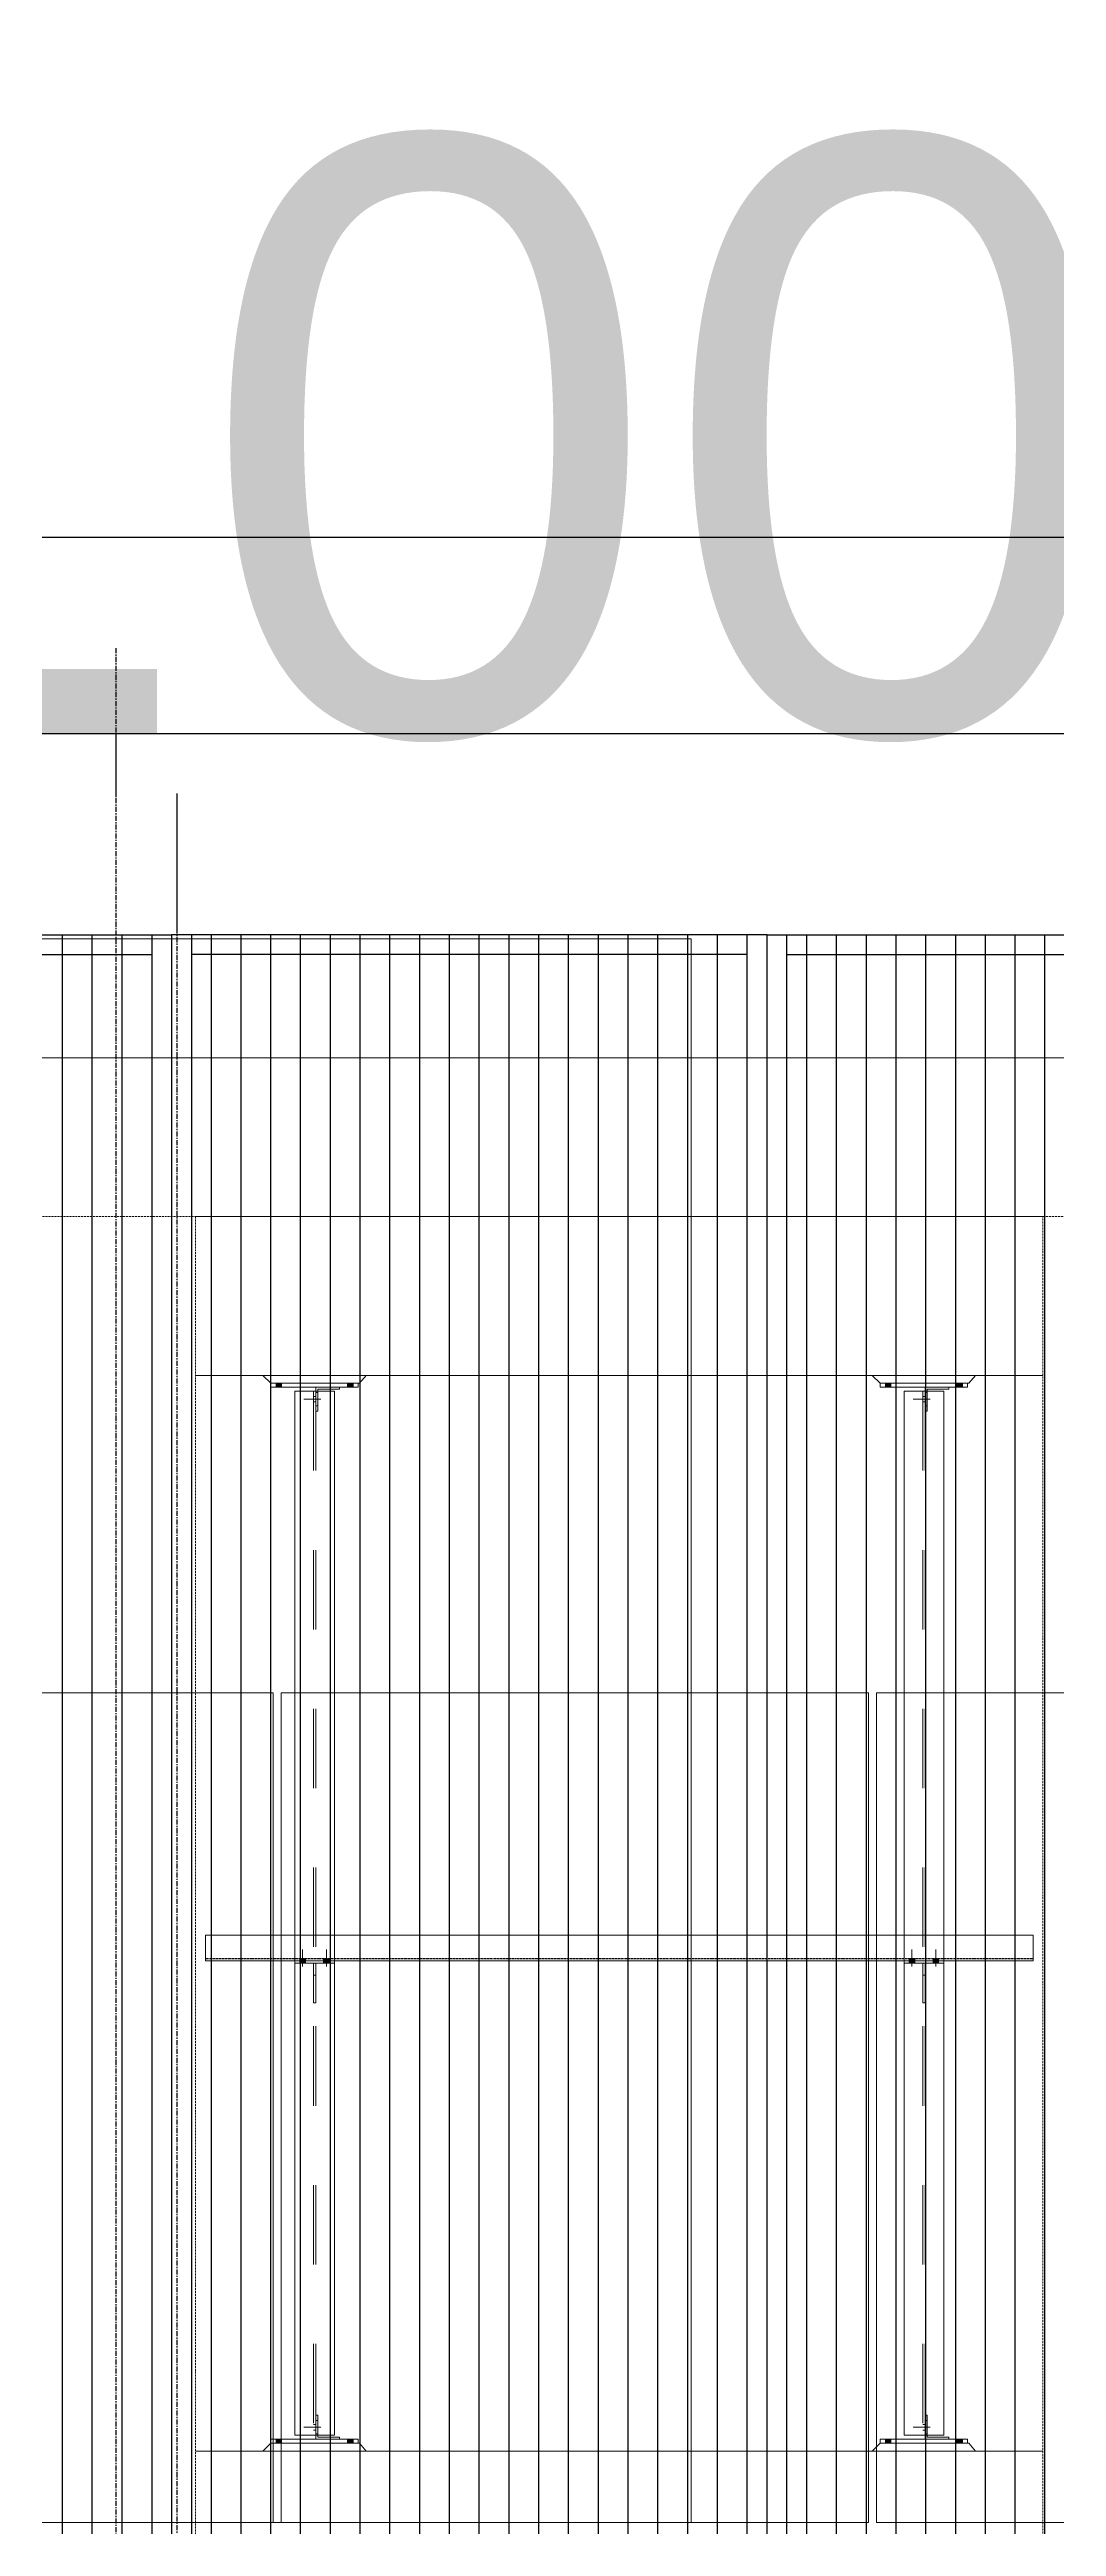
# Model space of a CAD drawing. Header units: millimetres. Extents: x 663313 to 1226001, y 1431724 to 1620898.
# Drawn here: x 1068241 to 1070778, y 1518955 to 1525195 of the extents above; entities that cross this region are included whole.
import ezdxf
from ezdxf.enums import TextEntityAlignment as Align

# ---------------------------------------------------------------- set-up
doc = ezdxf.new("R2010")
doc.units = ezdxf.units.MM
for name, pattern in [('Grid Line', [22.225, 12.7, -3.175, 3.175, -3.175]), ('HIDDEN', [0.375, 0.25, -0.125]), ('XKITLINE00', [0]), ('XKITLINE02', [4, 2, -2])]:
    doc.linetypes.add(name, pattern=pattern)
doc.layers.get('Defpoints').update_dxf_attribs({"color": 140})
doc.layers.add('000 - 0_HIDE_OBJ_FRAMING_DEF_SUB', color=1, linetype='Continuous', plot=False)
for name, color, linetype, lineweight in [('A-FLOR-E', 2, 'Continuous', 9), ('Bolt', 7, 'Continuous', 0), ('Part', 2, 'Continuous', 0)]:
    doc.layers.add(name, color=color, linetype=linetype, lineweight=lineweight)
doc.layers.add('DIM', color=1, linetype='Continuous')
doc.styles.add('Arial', font='arial.ttf')
doc.styles.add('CKST2', font='romans.shx', dxfattribs={"width": 0.8, "height": 4})
doc.dimstyles.new('Dim - 40 - Cen', dxfattribs={"dimscale": 0.04, "dimtxt": 3, "dimasz": 1, "dimexe": 0, "dimexo": 2.5, "dimgap": 1.5, "dimtad": 1, "dimdec": 0, "dimlfac": 1000, "dimzin": 1, "dimdsep": 46, "dimtxsty": 'Arial', "dimblk": 'CEN1', "dimcen": 0.09, "dimclrd": 1, "dimclre": 49, "dimclrt": 3, "dimadec": 0, "dimazin": 0, "dimtfac": 1, "dimtdec": 0, "dimtix": 1, "dimtofl": 0, "dimtmove": 2, "dimatfit": 3, "dimfxl": 1, "dimtfill": 1, "dimtfillclr": 256, "dimtolj": 1, "dimtzin": 0, "dimarcsym": 0})

# ---------------------------------------------------------------- blocks, each defined once
blk = doc.blocks.new('*A27341188')
at = {"layer": '000 - 0_HIDE_OBJ_FRAMING_DEF_SUB', "linetype": 'XKITLINE00', "lineweight": 0}
for p, q in [((357.767257, 65.815369), (347.90058, 65.815369)), ((347.900591, 51.882036), (347.900591, 65.815369)), ((357.767257, 65.815369), (357.767257, 51.882036)), ((357.767257, 51.882036), (347.90058, 51.882036))]:
    blk.add_line(p, q, dxfattribs=at)
at = {"layer": '000 - 0_HIDE_OBJ_FRAMING_DEF_SUB', "linetype": 'XKITLINE02', "lineweight": 0}
for p, q in [((347.90058, 65.815369), (347.90058, 51.882036)), ((357.767247, 65.815369), (357.767247, 51.882036))]:
    blk.add_line(p, q, dxfattribs=at)
blk = doc.blocks.new('*A27351189')
at = {"layer": '000 - 0_HIDE_OBJ_FRAMING_DEF_SUB', "linetype": 'XKITLINE00', "lineweight": 0}
for p, q in [((357.900591, 65.815369), (357.90058, 65.815369)), ((357.900591, 51.882036), (357.900591, 65.815369)), ((363.733924, 65.815369), (357.900591, 65.815369)), ((367.767257, 51.882036), (357.90058, 51.882036))]:
    blk.add_line(p, q, dxfattribs=at)
at = {"layer": '000 - 0_HIDE_OBJ_FRAMING_DEF_SUB', "linetype": 'XKITLINE02', "lineweight": 0}
for p, q in [((357.90058, 51.882036), (357.90058, 65.815369)), ((357.90058, 65.815369), (357.900591, 65.815369))]:
    blk.add_line(p, q, dxfattribs=at)
blk = doc.blocks.new('*A27371191')
at = {"layer": '000 - 0_HIDE_OBJ_FRAMING_DEF_SUB', "linetype": 'XKITLINE00', "lineweight": 0}
for p, q in [((399.900591, 78.482036), (387.90058, 78.482036)), ((399.900591, 78.482036), (399.900591, 51.882036)), ((399.900591, 51.882036), (387.90058, 51.882036))]:
    blk.add_line(p, q, dxfattribs=at)
at = {"layer": '000 - 0_HIDE_OBJ_FRAMING_DEF_SUB', "linetype": 'XKITLINE02', "lineweight": 0}
blk.add_line((399.90058, 51.882036), (399.90058, 78.482036), dxfattribs=at)
blk = doc.blocks.new('*A27391193')
at = {"layer": '000 - 0_HIDE_OBJ_FRAMING_DEF_SUB', "linetype": 'XKITLINE00', "lineweight": 0}
for p, q in [((347.767257, 65.815369), (337.90058, 65.815369)), ((347.767257, 65.815369), (347.767257, 51.882036)), ((347.767257, 51.882036), (337.90058, 51.882036))]:
    blk.add_line(p, q, dxfattribs=at)
at = {"layer": '000 - 0_HIDE_OBJ_FRAMING_DEF_SUB', "linetype": 'XKITLINE02', "lineweight": 0}
blk.add_line((347.767247, 65.815369), (347.767247, 51.882036), dxfattribs=at)
blk = doc.blocks.new('3')
at = {"layer": '000 - 0_HIDE_OBJ_FRAMING_DEF_SUB', "lineweight": 0, "xscale": 0.15, "yscale": 0.15, "zscale": 0.15}
for name in ['*A27351189', '*A27371191', '*A27391193', '*A27341188']:
    blk.add_blockref(name, (663572.3657, 1524733.1057), dxfattribs=at)
blk = doc.blocks.new('grid2')
at = {"layer": '000 - 0_HIDE_OBJ_FRAMING_DEF_SUB'}
blk.add_line((0, -4.87), (0, 0), dxfattribs=at)
blk.add_circle((0, -9.87), 5, dxfattribs=at)
at = {"layer": '000 - 0_HIDE_OBJ_FRAMING_DEF_SUB', "style": 'CKST2', "width": 0.8}
blk.add_attdef('00', text='', height=4, dxfattribs=at).set_placement((0, -9.87), align=Align.MIDDLE_CENTER)
blk = doc.blocks.new('CEN1')
at = {"color": 1}
for p, q in [((1.5, 0), (-1.5, 0)), ((0, 1.5), (0, -1.5))]:
    blk.add_line(p, q, dxfattribs=at)
at = {"color": 3}
blk.add_circle((0, 0), 0.75, dxfattribs=at)
blk = doc.blocks.new('*D5252')
at = {"layer": '000 - 0_HIDE_OBJ_FRAMING_DEF_SUB', "color": 49, "lineweight": -2, "transparency": 16777216}
for p, q in [((1057462.7, 1522978), (1057462.7, 1523445)), ((1068562.7, 1522978), (1068562.7, 1523445))]:
    blk.add_line(p, q, dxfattribs=at)
at = {"layer": '000 - 0_HIDE_OBJ_FRAMING_DEF_SUB', "color": 1, "lineweight": -2, "transparency": 16777216}
blk.add_line((1057462.8, 1523445), (1068562.7, 1523445), dxfattribs=at)
at = {"layer": 'Defpoints', "color": 0, "transparency": 16777216}
for p in [(1068562.7, 1523445), (1057462.7, 1522977.9), (1068562.7, 1522977.9)]:
    blk.add_point(p, dxfattribs=at)
at = {"layer": '000 - 0_HIDE_OBJ_FRAMING_DEF_SUB', "color": 1, "lineweight": -2, "transparency": 16777216, "xscale": 0.04, "yscale": 0.04, "zscale": 0.04, "rotation": 180}
blk.add_blockref('CEN1', (1057462.7, 1523445), dxfattribs=at)
at = {"layer": '000 - 0_HIDE_OBJ_FRAMING_DEF_SUB', "color": 1, "lineweight": -2, "transparency": 16777216, "xscale": 0.04, "yscale": 0.04, "zscale": 0.04}
blk.add_blockref('CEN1', (1068562.7, 1523445), dxfattribs=at)
at = {"layer": '000 - 0_HIDE_OBJ_FRAMING_DEF_SUB', "color": 3, "transparency": 16777216, "insert": (1063012.7, 1524210.9), "char_height": 1500, "attachment_point": 5, "style": 'Arial', "bg_fill": 3, "box_fill_scale": 1.1, "bg_fill_color": 256, "bg_fill_true_color": 13158600, "bg_fill_transparency": 0}
blk.add_mtext('\\A1;11100000', dxfattribs=at)
blk = doc.blocks.new('*D5300')
at = {"layer": '000 - 0_HIDE_OBJ_FRAMING_DEF_SUB', "color": 49, "lineweight": -2, "transparency": 16777216}
for p, q in [((1064229.8, 1522978), (1064229.8, 1523445)), ((1075329.8, 1522978), (1075329.8, 1523445))]:
    blk.add_line(p, q, dxfattribs=at)
at = {"layer": '000 - 0_HIDE_OBJ_FRAMING_DEF_SUB', "color": 1, "lineweight": -2, "transparency": 16777216}
blk.add_line((1064229.9, 1523445), (1075329.8, 1523445), dxfattribs=at)
at = {"layer": 'Defpoints', "color": 0, "transparency": 16777216}
for p in [(1075329.8, 1523445), (1064229.8, 1522977.9), (1075329.8, 1522977.9)]:
    blk.add_point(p, dxfattribs=at)
at = {"layer": '000 - 0_HIDE_OBJ_FRAMING_DEF_SUB', "color": 1, "lineweight": -2, "transparency": 16777216, "xscale": 0.04, "yscale": 0.04, "zscale": 0.04, "rotation": 180}
blk.add_blockref('CEN1', (1064229.8, 1523445), dxfattribs=at)
at = {"layer": '000 - 0_HIDE_OBJ_FRAMING_DEF_SUB', "color": 1, "lineweight": -2, "transparency": 16777216, "xscale": 0.04, "yscale": 0.04, "zscale": 0.04}
blk.add_blockref('CEN1', (1075329.8, 1523445), dxfattribs=at)
at = {"layer": '000 - 0_HIDE_OBJ_FRAMING_DEF_SUB', "color": 3, "transparency": 16777216, "insert": (1069779.8, 1524210.9), "char_height": 1500, "attachment_point": 5, "style": 'Arial', "bg_fill": 3, "box_fill_scale": 1.1, "bg_fill_color": 256, "bg_fill_true_color": 13158600, "bg_fill_transparency": 0}
blk.add_mtext('\\A1;11100000', dxfattribs=at)
blk = doc.blocks.new('GM_Louver Grill Vertical Z1 - Z Profile-23736417-ENT 4 ELE-3 sheet')
at = {"layer": '000 - 0_HIDE_OBJ_FRAMING_DEF_SUB'}
blk.add_line((-1809423.6, 105340), (-1809423.6, 115350), dxfattribs=at)
blk = doc.blocks.new('8')
at = {"layer": '000 - 0_HIDE_OBJ_FRAMING_DEF_SUB'}
for p, q in [((182524.8, 115350), (182524.8, 105340)), ((182624.8, 115350), (182624.8, 105340)), ((184024.8, 105340), (184024.8, 115350)), ((184124.8, 105340), (184124.8, 115350)), ((181124.8, 115300), (182524.8, 115300)), ((184024.8, 115300), (182624.8, 115300)), ((184124.8, 115300), (185524.8, 115300))]:
    blk.add_line(p, q, dxfattribs=at)
for points in [[(181074.8, 115350), (182574.8, 115350), (182574.8, 105340), (181074.8, 105340)], [(184074.8, 115350), (182574.8, 115350), (182574.8, 105340), (184074.8, 105340)], [(184074.8, 115350), (185574.8, 115350), (185574.8, 105340), (184074.8, 105340)]]:
    blk.add_lwpolyline(points, close=True, dxfattribs=at)
for p in [(1991723.5, 0), (1991798.5, 0), (1991873.5, 0), (1992098.5, 0), (1992173.5, 0), (1992248.5, 0), (1992323.5, 0), (1992398.5, 0), (1992473.5, 0), (1992548.5, 0), (1992623.5, 0), (1992698.5, 0), (1992773.5, 0), (1992848.5, 0), (1992923.5, 0), (1992998.5, 0), (1993073.5, 0), (1993148.5, 0), (1993223.5, 0), (1993298.5, 0), (1993373.5, 0), (1993598.5, 0), (1993673.5, 0), (1993748.5, 0), (1993823.5, 0), (1993898.5, 0), (1993973.5, 0), (1994048.5, 0), (1994123.5, 0), (1994198.5, 0)]:
    blk.add_blockref('GM_Louver Grill Vertical Z1 - Z Profile-23736417-ENT 4 ELE-3 sheet', p, dxfattribs=at)
blk = doc.blocks.new('*A3319337')
at = {"layer": 'Part', "linetype": 'XKITLINE00', "lineweight": 0}
for p, q in [((658.547211, 162.230227), (659.547211, 162.230227)), ((658.547211, 162.230227), (658.547211, 148.530227)), ((659.547211, 162.230227), (659.547211, 148.530227)), ((658.547211, 147.820227), (658.547211, 135.930227)), ((659.547211, 147.820227), (659.547211, 135.930227)), ((658.547211, 135.930227), (659.547211, 135.930227))]:
    blk.add_line(p, q, dxfattribs=at)
at = {"layer": 'Part', "linetype": 'XKITLINE02', "lineweight": 0}
for p, q in [((658.547212, 162.230227), (658.547212, 135.930227)), ((659.017211, 162.230227), (659.017211, 135.930227)), ((659.017212, 162.230227), (659.017212, 135.930227)), ((659.077211, 162.230227), (659.077211, 135.930227)), ((659.077212, 162.230227), (659.077212, 135.930227)), ((659.547211, 162.230227), (659.547212, 162.230227)), ((659.547211, 162.230227), (659.547212, 162.230227)), ((659.547212, 162.230227), (659.547212, 135.930227)), ((658.547211, 148.530227), (658.547211, 147.820227)), ((659.547211, 148.530227), (659.547211, 147.820227)), ((659.547211, 135.930227), (659.547212, 135.930227)), ((659.547211, 135.930227), (659.547212, 135.930227))]:
    blk.add_line(p, q, dxfattribs=at)
blk = doc.blocks.new('*A3321339')
at = {"layer": 'Part', "linetype": 'XKITLINE00', "lineweight": 0}
for p, q in [((643.197235, 162.230227), (644.197235, 162.230227)), ((643.197235, 162.230227), (643.197235, 148.530227)), ((644.197235, 162.230227), (644.197235, 148.530227)), ((643.197235, 147.820227), (643.197235, 135.930227)), ((644.197235, 147.820227), (644.197235, 135.930227)), ((643.197235, 135.930227), (644.197235, 135.930227))]:
    blk.add_line(p, q, dxfattribs=at)
at = {"layer": 'Part', "linetype": 'XKITLINE02', "lineweight": 0}
for p, q in [((643.197236, 162.230227), (643.197236, 135.930227)), ((643.667235, 162.230227), (643.667235, 135.930227)), ((643.667236, 162.230227), (643.667236, 135.930227)), ((643.727235, 162.230227), (643.727235, 135.930227)), ((643.727236, 162.230227), (643.727236, 135.930227)), ((644.197235, 162.230227), (644.197236, 162.230227)), ((644.197235, 162.230227), (644.197236, 162.230227)), ((644.197236, 162.230227), (644.197236, 135.930227)), ((643.197235, 148.530227), (643.197235, 147.820227)), ((644.197235, 148.530227), (644.197235, 147.820227)), ((644.197235, 135.930227), (644.197236, 135.930227)), ((644.197235, 135.930227), (644.197236, 135.930227))]:
    blk.add_line(p, q, dxfattribs=at)
blk = doc.blocks.new('*A3490412')
at = {"layer": 'Bolt'}
for points in [[(642.867, 135.83), (642.867, 135.73), (642.727, 135.73), (642.727, 135.83)], [(644.667, 135.83), (644.667, 135.73), (644.527, 135.73), (644.527, 135.83)]]:
    blk.add_hatch(color=256, dxfattribs=at).paths.add_polyline_path(points, flags=17)
at = {"layer": 'Bolt', "linetype": 'XKITLINE00', "lineweight": 0}
for p, q in [((642.727, 135.83), (642.727, 135.73)), ((642.797, 135.83), (642.797, 135.73)), ((642.867, 135.83), (642.867, 135.73)), ((644.527, 135.83), (644.527, 135.73)), ((644.597, 135.83), (644.597, 135.73)), ((644.667, 135.83), (644.667, 135.73))]:
    blk.add_line(p, q, dxfattribs=at)
blk = doc.blocks.new('*A3491413')
at = {"layer": 'Bolt', "linetype": 'XKITLINE02', "lineweight": 0}
for p, q in [((643.856436, 136.130227), (643.427236, 136.130227)), ((643.727236, 136.200227), (643.667236, 136.200227)), ((643.727236, 136.060227), (643.667236, 136.060227)), ((643.777236, 136.300227), (643.727236, 136.300227)), ((643.777236, 135.960227), (643.727236, 135.960227))]:
    blk.add_line(p, q, dxfattribs=at)
blk = doc.blocks.new('*A3492414')
at = {"layer": 'Part', "linetype": 'XKITLINE00', "lineweight": 0}
for p, q in [((642.397235, 135.530227), (642.597235, 135.730227)), ((642.597235, 135.730227), (642.597237, 135.730227)), ((644.827237, 135.730227), (642.597235, 135.730227)), ((644.997235, 135.530227), (644.827235, 135.730227))]:
    blk.add_line(p, q, dxfattribs=at)
at = {"layer": 'Part', "linetype": 'XKITLINE02', "lineweight": 0}
for p, q in [((642.397235, 135.530227), (644.997237, 135.530227)), ((642.397237, 135.530227), (642.597237, 135.730227)), ((644.997237, 135.530227), (644.827237, 135.730227))]:
    blk.add_line(p, q, dxfattribs=at)
blk = doc.blocks.new('*A3493415')
at = {"layer": 'Part', "linetype": 'XKITLINE02', "lineweight": 0}
for p, q in [((643.777236, 136.430227), (643.727235, 136.430227)), ((643.727235, 136.430227), (643.727235, 135.930227)), ((643.777235, 135.930227), (643.777235, 136.430227)), ((643.727235, 135.830227), (644.327236, 135.830227)), ((644.327236, 135.830227), (644.327236, 135.880227))]:
    blk.add_line(p, q, dxfattribs=at)
at = {"layer": 'Part', "linetype": 'XKITLINE00', "lineweight": 0}
for p, q in [((643.727235, 135.930227), (643.727235, 135.830227)), ((643.777235, 135.930227), (643.777235, 135.880227)), ((644.327235, 135.880227), (643.777235, 135.880227)), ((644.327235, 135.830227), (644.327235, 135.880227))]:
    blk.add_line(p, q, dxfattribs=at)
blk = doc.blocks.new('*A3494416')
at = {"layer": 'Part', "linetype": 'XKITLINE00', "lineweight": 0}
for p, q in [((642.597237, 135.830227), (642.597235, 135.830227)), ((642.597235, 135.830227), (644.797235, 135.830227)), ((642.597235, 135.730227), (642.597235, 135.830227)), ((642.597237, 135.730227), (642.597235, 135.730227)), ((642.597235, 135.730227), (644.797235, 135.730227)), ((644.797237, 135.830227), (644.797235, 135.830227)), ((644.797235, 135.730227), (644.797235, 135.830227)), ((644.797237, 135.730227), (644.797235, 135.730227))]:
    blk.add_line(p, q, dxfattribs=at)
at = {"layer": 'Part', "linetype": 'XKITLINE02', "lineweight": 0}
for p, q in [((642.597237, 135.830227), (642.597237, 135.730227)), ((644.797235, 135.830227), (644.797237, 135.830227)), ((644.797235, 135.730227), (644.797237, 135.730227)), ((644.797237, 135.830227), (644.797237, 135.730227))]:
    blk.add_line(p, q, dxfattribs=at)
blk = doc.blocks.new('*A3500422')
at = {"layer": 'Bolt'}
for points in [[(658.217, 135.83), (658.217, 135.73), (658.077, 135.73), (658.077, 135.83)], [(660.017, 135.83), (660.017, 135.73), (659.877, 135.73), (659.877, 135.83)]]:
    blk.add_hatch(color=256, dxfattribs=at).paths.add_polyline_path(points, flags=17)
at = {"layer": 'Bolt', "linetype": 'XKITLINE00', "lineweight": 0}
for p, q in [((658.077, 135.83), (658.077, 135.73)), ((658.147, 135.83), (658.147, 135.73)), ((658.217, 135.83), (658.217, 135.73)), ((659.877, 135.83), (659.877, 135.73)), ((659.947, 135.83), (659.947, 135.73)), ((660.017, 135.83), (660.017, 135.73))]:
    blk.add_line(p, q, dxfattribs=at)
blk = doc.blocks.new('*A3501423')
at = {"layer": 'Bolt', "linetype": 'XKITLINE02', "lineweight": 0}
for p, q in [((659.206411, 136.130227), (658.777211, 136.130227)), ((659.077211, 136.200227), (659.017211, 136.200227)), ((659.077211, 136.060227), (659.017211, 136.060227)), ((659.127211, 136.300227), (659.077211, 136.300227)), ((659.127211, 135.960227), (659.077211, 135.960227))]:
    blk.add_line(p, q, dxfattribs=at)
blk = doc.blocks.new('*A3502424')
at = {"layer": 'Part', "linetype": 'XKITLINE00', "lineweight": 0}
for p, q in [((657.74721, 135.530227), (657.94721, 135.730227)), ((657.94721, 135.730227), (657.947212, 135.730227)), ((660.177212, 135.730227), (657.94721, 135.730227)), ((660.34721, 135.530227), (660.17721, 135.730227))]:
    blk.add_line(p, q, dxfattribs=at)
at = {"layer": 'Part', "linetype": 'XKITLINE02', "lineweight": 0}
for p, q in [((657.74721, 135.530227), (660.347212, 135.530227)), ((657.747212, 135.530227), (657.947212, 135.730227)), ((660.347212, 135.530227), (660.177212, 135.730227))]:
    blk.add_line(p, q, dxfattribs=at)
blk = doc.blocks.new('*A3503425')
at = {"layer": 'Part', "linetype": 'XKITLINE02', "lineweight": 0}
for p, q in [((659.127212, 136.430227), (659.077211, 136.430227)), ((659.077211, 136.430227), (659.077211, 135.930227)), ((659.127211, 135.930227), (659.127211, 136.430227)), ((659.077211, 135.830227), (659.677212, 135.830227)), ((659.677212, 135.830227), (659.677212, 135.880227))]:
    blk.add_line(p, q, dxfattribs=at)
at = {"layer": 'Part', "linetype": 'XKITLINE00', "lineweight": 0}
for p, q in [((659.077211, 135.930227), (659.077211, 135.830227)), ((659.127211, 135.930227), (659.127211, 135.880227)), ((659.677211, 135.880227), (659.127211, 135.880227)), ((659.677211, 135.830227), (659.677211, 135.880227))]:
    blk.add_line(p, q, dxfattribs=at)
blk = doc.blocks.new('*A3504426')
at = {"layer": 'Part', "linetype": 'XKITLINE00', "lineweight": 0}
for p, q in [((657.947212, 135.830227), (657.94721, 135.830227)), ((657.94721, 135.830227), (660.14721, 135.830227)), ((657.94721, 135.730227), (657.94721, 135.830227)), ((657.947212, 135.730227), (657.94721, 135.730227)), ((657.94721, 135.730227), (660.14721, 135.730227)), ((660.147212, 135.830227), (660.14721, 135.830227)), ((660.14721, 135.730227), (660.14721, 135.830227)), ((660.147212, 135.730227), (660.14721, 135.730227))]:
    blk.add_line(p, q, dxfattribs=at)
at = {"layer": 'Part', "linetype": 'XKITLINE02', "lineweight": 0}
for p, q in [((657.947212, 135.830227), (657.947212, 135.730227)), ((660.14721, 135.830227), (660.147212, 135.830227)), ((660.14721, 135.730227), (660.147212, 135.730227)), ((660.147212, 135.830227), (660.147212, 135.730227))]:
    blk.add_line(p, q, dxfattribs=at)
blk = doc.blocks.new('*A3528447')
at = {"layer": 'Part', "linetype": 'XKITLINE00', "lineweight": 0}
for p, q in [((643.667234, 147.820227), (643.727234, 147.820227)), ((643.667234, 147.520227), (643.667234, 147.820227)), ((643.727234, 147.520227), (643.667234, 147.520227)), ((643.667235, 146.820227), (643.667234, 147.520227)), ((643.727235, 147.820227), (643.727234, 147.820227)), ((643.727234, 147.820227), (643.727234, 147.520227)), ((643.727234, 147.520227), (643.727235, 146.820227)), ((643.727235, 146.820227), (643.667235, 146.820227))]:
    blk.add_line(p, q, dxfattribs=at)
at = {"layer": 'Part', "linetype": 'XKITLINE02', "lineweight": 0}
for p, q in [((643.667235, 146.820227), (643.667235, 147.820227)), ((643.727234, 147.820227), (643.727235, 147.820227)), ((643.727235, 146.820227), (643.727235, 147.820227))]:
    blk.add_line(p, q, dxfattribs=at)
blk = doc.blocks.new('*A3529448')
at = {"layer": 'Part', "linetype": 'XKITLINE00', "lineweight": 0}
for p, q in [((643.197234, 147.820227), (643.197234, 147.880227)), ((644.197234, 147.820227), (643.197234, 147.820227)), ((644.197234, 147.820227), (644.197234, 147.880227)), ((644.197235, 147.820227), (644.197234, 147.820227))]:
    blk.add_line(p, q, dxfattribs=at)
at = {"layer": 'Part', "linetype": 'XKITLINE02', "lineweight": 0}
for p, q in [((643.197234, 147.880227), (643.197235, 147.880227)), ((643.197234, 147.880227), (644.197235, 147.880227)), ((643.197235, 147.880227), (643.197235, 147.820227)), ((644.197234, 147.820227), (644.197235, 147.820227)), ((644.197235, 147.820227), (644.197235, 147.880227))]:
    blk.add_line(p, q, dxfattribs=at)
blk = doc.blocks.new('*A3530449')
at = {"layer": 'Bolt'}
for points in [[(643.467, 147.94), (643.467, 147.88), (643.327, 147.88), (643.327, 147.94)], [(644.067, 147.94), (644.067, 147.88), (643.927, 147.88), (643.927, 147.94)], [(643.467, 147.88), (643.467, 147.82), (643.327, 147.82), (643.327, 147.88)], [(644.067, 147.88), (644.067, 147.82), (643.927, 147.82), (643.927, 147.88)]]:
    blk.add_hatch(color=256, dxfattribs=at).paths.add_polyline_path(points, flags=17)
at = {"layer": 'Bolt', "linetype": 'XKITLINE00', "lineweight": 0}
for p, q in [((643.327, 147.88), (643.327, 147.94)), ((643.397, 147.741), (643.397, 148.17)), ((643.467, 147.88), (643.467, 147.94)), ((643.927, 147.88), (643.927, 147.94)), ((643.997, 147.741), (643.997, 148.17)), ((644.067, 147.88), (644.067, 147.94)), ((643.327, 147.82), (643.327, 147.88)), ((643.467, 147.82), (643.467, 147.88)), ((643.927, 147.82), (643.927, 147.88)), ((644.067, 147.82), (644.067, 147.88))]:
    blk.add_line(p, q, dxfattribs=at)
blk = doc.blocks.new('*A3531450')
at = {"layer": 'Part', "linetype": 'XKITLINE00', "lineweight": 0}
for p, q in [((659.017209, 147.820227), (659.077209, 147.820227)), ((659.017209, 147.520227), (659.017209, 147.820227)), ((659.077209, 147.520227), (659.017209, 147.520227)), ((659.01721, 146.820227), (659.017209, 147.520227)), ((659.077211, 147.820227), (659.077209, 147.820227)), ((659.077209, 147.820227), (659.077209, 147.520227)), ((659.077209, 147.520227), (659.07721, 146.820227)), ((659.07721, 146.820227), (659.01721, 146.820227))]:
    blk.add_line(p, q, dxfattribs=at)
at = {"layer": 'Part', "linetype": 'XKITLINE02', "lineweight": 0}
for p, q in [((659.017211, 146.820227), (659.017211, 147.820227)), ((659.077209, 147.820227), (659.077211, 147.820227)), ((659.077211, 146.820227), (659.077211, 147.820227))]:
    blk.add_line(p, q, dxfattribs=at)
blk = doc.blocks.new('*A3532451')
at = {"layer": 'Part', "linetype": 'XKITLINE00', "lineweight": 0}
for p, q in [((658.547209, 147.820227), (658.547209, 147.880227)), ((659.547209, 147.820227), (658.547209, 147.820227)), ((659.547209, 147.820227), (659.547209, 147.880227)), ((659.547211, 147.820227), (659.547209, 147.820227))]:
    blk.add_line(p, q, dxfattribs=at)
at = {"layer": 'Part', "linetype": 'XKITLINE02', "lineweight": 0}
for p, q in [((658.547209, 147.880227), (658.547211, 147.880227)), ((658.547209, 147.880227), (659.547211, 147.880227)), ((658.547211, 147.880227), (658.547211, 147.820227)), ((659.547209, 147.820227), (659.547211, 147.820227)), ((659.547211, 147.880227), (659.547211, 147.820227))]:
    blk.add_line(p, q, dxfattribs=at)
blk = doc.blocks.new('*A3533452')
at = {"layer": 'Bolt'}
for points in [[(658.817, 147.94), (658.817, 147.88), (658.677, 147.88), (658.677, 147.94)], [(659.417, 147.94), (659.417, 147.88), (659.277, 147.88), (659.277, 147.94)], [(658.817, 147.88), (658.817, 147.82), (658.677, 147.82), (658.677, 147.88)], [(659.417, 147.88), (659.417, 147.82), (659.277, 147.82), (659.277, 147.88)]]:
    blk.add_hatch(color=256, dxfattribs=at).paths.add_polyline_path(points, flags=17)
at = {"layer": 'Bolt', "linetype": 'XKITLINE00', "lineweight": 0}
for p, q in [((658.677, 147.88), (658.677, 147.94)), ((658.747, 147.741), (658.747, 148.17)), ((658.817, 147.88), (658.817, 147.94)), ((659.277, 147.88), (659.277, 147.94)), ((659.347, 147.741), (659.347, 148.17)), ((659.417, 147.88), (659.417, 147.94)), ((658.677, 147.82), (658.677, 147.88)), ((658.817, 147.82), (658.817, 147.88)), ((659.277, 147.82), (659.277, 147.88)), ((659.417, 147.82), (659.417, 147.88))]:
    blk.add_line(p, q, dxfattribs=at)
blk = doc.blocks.new('*A3544463')
at = {"layer": 'Part', "linetype": 'XKITLINE00', "lineweight": 0}
for p, q in [((642.597235, 162.330227), (642.597235, 162.430227)), ((642.597235, 162.430227), (644.797235, 162.430227)), ((644.797235, 162.330227), (642.597235, 162.330227)), ((644.797235, 162.330227), (644.797235, 162.430227)), ((644.797235, 162.430227), (644.797237, 162.430227)), ((644.797237, 162.330227), (644.797235, 162.330227))]:
    blk.add_line(p, q, dxfattribs=at)
at = {"layer": 'Part', "linetype": 'XKITLINE02', "lineweight": 0}
for p, q in [((642.597237, 162.330227), (642.597237, 162.430227)), ((644.797235, 162.430227), (644.797237, 162.430227)), ((644.797235, 162.330227), (644.797237, 162.330227)), ((644.797237, 162.330227), (644.797237, 162.430227))]:
    blk.add_line(p, q, dxfattribs=at)
blk = doc.blocks.new('*A3545464')
at = {"layer": 'Part', "linetype": 'XKITLINE00', "lineweight": 0}
for p, q in [((643.727235, 162.330227), (643.727235, 162.230227)), ((644.327235, 162.280227), (643.777235, 162.280227)), ((643.777235, 162.280227), (643.777235, 162.230227)), ((644.327235, 162.280227), (644.327235, 162.330227))]:
    blk.add_line(p, q, dxfattribs=at)
at = {"layer": 'Part', "linetype": 'XKITLINE02', "lineweight": 0}
for p, q in [((643.727235, 162.330227), (644.327236, 162.330227)), ((644.327236, 162.330227), (644.327236, 162.280227)), ((643.727236, 161.730227), (643.727235, 162.230227)), ((643.727235, 161.730227), (643.777236, 161.730227)), ((643.777235, 162.230227), (643.777236, 161.730227))]:
    blk.add_line(p, q, dxfattribs=at)
blk = doc.blocks.new('*A3546465')
at = {"layer": 'Part', "linetype": 'XKITLINE00', "lineweight": 0}
for p, q in [((642.397235, 162.630227), (642.597235, 162.430227)), ((642.597235, 162.430227), (644.827237, 162.430227)), ((644.827235, 162.430227), (644.997235, 162.630227))]:
    blk.add_line(p, q, dxfattribs=at)
at = {"layer": 'Part', "linetype": 'XKITLINE02', "lineweight": 0}
for p, q in [((642.397235, 162.630227), (644.997237, 162.630227)), ((642.597237, 162.430227), (642.397237, 162.630227)), ((644.827237, 162.430227), (644.997237, 162.630227))]:
    blk.add_line(p, q, dxfattribs=at)
blk = doc.blocks.new('*A3547466')
at = {"layer": 'Bolt', "linetype": 'XKITLINE02', "lineweight": 0}
for p, q in [((643.856436, 162.030227), (643.427236, 162.030227)), ((643.727236, 162.100227), (643.667236, 162.100227)), ((643.727236, 161.960227), (643.667236, 161.960227)), ((643.777236, 162.200227), (643.727236, 162.200227)), ((643.777236, 161.860227), (643.727236, 161.860227))]:
    blk.add_line(p, q, dxfattribs=at)
blk = doc.blocks.new('*A3548467')
at = {"layer": 'Bolt'}
for points in [[(642.867, 162.43), (642.867, 162.33), (642.727, 162.33), (642.727, 162.43)], [(644.667, 162.43), (644.667, 162.33), (644.527, 162.33), (644.527, 162.43)]]:
    blk.add_hatch(color=256, dxfattribs=at).paths.add_polyline_path(points, flags=17)
at = {"layer": 'Bolt', "linetype": 'XKITLINE00', "lineweight": 0}
for p, q in [((642.727, 162.33), (642.727, 162.43)), ((642.797, 162.33), (642.797, 162.43)), ((642.867, 162.33), (642.867, 162.43)), ((644.527, 162.33), (644.527, 162.43)), ((644.597, 162.33), (644.597, 162.43)), ((644.667, 162.33), (644.667, 162.43))]:
    blk.add_line(p, q, dxfattribs=at)
blk = doc.blocks.new('*A3549468')
at = {"layer": 'Part', "linetype": 'XKITLINE00', "lineweight": 0}
for p, q in [((657.94721, 162.330227), (657.94721, 162.430227)), ((657.94721, 162.430227), (660.14721, 162.430227)), ((660.14721, 162.330227), (657.94721, 162.330227)), ((660.14721, 162.330227), (660.14721, 162.430227)), ((660.14721, 162.430227), (660.147212, 162.430227)), ((660.147212, 162.330227), (660.14721, 162.330227))]:
    blk.add_line(p, q, dxfattribs=at)
at = {"layer": 'Part', "linetype": 'XKITLINE02', "lineweight": 0}
for p, q in [((657.947212, 162.330227), (657.947212, 162.430227)), ((660.14721, 162.430227), (660.147212, 162.430227)), ((660.14721, 162.330227), (660.147212, 162.330227)), ((660.147212, 162.330227), (660.147212, 162.430227))]:
    blk.add_line(p, q, dxfattribs=at)
blk = doc.blocks.new('*A3550469')
at = {"layer": 'Part', "linetype": 'XKITLINE00', "lineweight": 0}
for p, q in [((659.077211, 162.330227), (659.077211, 162.230227)), ((659.677211, 162.280227), (659.127211, 162.280227)), ((659.127211, 162.280227), (659.127211, 162.230227)), ((659.677211, 162.280227), (659.677211, 162.330227))]:
    blk.add_line(p, q, dxfattribs=at)
at = {"layer": 'Part', "linetype": 'XKITLINE02', "lineweight": 0}
for p, q in [((659.077211, 162.330227), (659.677212, 162.330227)), ((659.677212, 162.330227), (659.677212, 162.280227)), ((659.077212, 161.730227), (659.077211, 162.230227)), ((659.077211, 161.730227), (659.127212, 161.730227)), ((659.127211, 162.230227), (659.127212, 161.730227))]:
    blk.add_line(p, q, dxfattribs=at)
blk = doc.blocks.new('*A3551470')
at = {"layer": 'Part', "linetype": 'XKITLINE00', "lineweight": 0}
for p, q in [((657.74721, 162.630227), (657.94721, 162.430227)), ((657.94721, 162.430227), (660.177212, 162.430227)), ((660.17721, 162.430227), (660.34721, 162.630227))]:
    blk.add_line(p, q, dxfattribs=at)
at = {"layer": 'Part', "linetype": 'XKITLINE02', "lineweight": 0}
for p, q in [((657.74721, 162.630227), (660.347212, 162.630227)), ((657.947212, 162.430227), (657.747212, 162.630227)), ((660.177212, 162.430227), (660.347212, 162.630227))]:
    blk.add_line(p, q, dxfattribs=at)
blk = doc.blocks.new('*A3552471')
at = {"layer": 'Bolt', "linetype": 'XKITLINE02', "lineweight": 0}
for p, q in [((659.206411, 162.030227), (658.777211, 162.030227)), ((659.077211, 162.100227), (659.017211, 162.100227)), ((659.077211, 161.960227), (659.017211, 161.960227)), ((659.127211, 162.200227), (659.077211, 162.200227)), ((659.127211, 161.860227), (659.077211, 161.860227))]:
    blk.add_line(p, q, dxfattribs=at)
blk = doc.blocks.new('*A3553472')
at = {"layer": 'Bolt'}
for points in [[(658.217, 162.43), (658.217, 162.33), (658.077, 162.33), (658.077, 162.43)], [(660.017, 162.43), (660.017, 162.33), (659.877, 162.33), (659.877, 162.43)]]:
    blk.add_hatch(color=256, dxfattribs=at).paths.add_polyline_path(points, flags=17)
at = {"layer": 'Bolt', "linetype": 'XKITLINE00', "lineweight": 0}
for p, q in [((658.077, 162.33), (658.077, 162.43)), ((658.147, 162.33), (658.147, 162.43)), ((658.217, 162.33), (658.217, 162.43)), ((659.877, 162.33), (659.877, 162.43)), ((659.947, 162.33), (659.947, 162.43)), ((660.017, 162.33), (660.017, 162.43))]:
    blk.add_line(p, q, dxfattribs=at)
blk = doc.blocks.new('*D5024')
at = {"layer": '000 - 0_HIDE_OBJ_FRAMING_DEF_SUB', "color": 49, "lineweight": -2, "transparency": 16777216}
for p, q in [((-14800, 116239.3), (-14800, 116362.1)), ((0, 116239.3), (0, 116362.1))]:
    blk.add_line(p, q, dxfattribs=at)
at = {"layer": '000 - 0_HIDE_OBJ_FRAMING_DEF_SUB', "color": 1, "lineweight": -2, "transparency": 16777216}
blk.add_line((-14800, 116362.1), (0, 116362.1), dxfattribs=at)
at = {"layer": 'Defpoints', "color": 0, "transparency": 16777216}
for p in [(0, 116362.1), (-14800, 116239.2), (0, 116239.2)]:
    blk.add_point(p, dxfattribs=at)
at = {"layer": '000 - 0_HIDE_OBJ_FRAMING_DEF_SUB', "color": 1, "lineweight": -2, "transparency": 16777216, "xscale": 0.04, "yscale": 0.04, "zscale": 0.04, "rotation": 180}
blk.add_blockref('CEN1', (-14800, 116362.1), dxfattribs=at)
at = {"layer": '000 - 0_HIDE_OBJ_FRAMING_DEF_SUB', "color": 1, "lineweight": -2, "transparency": 16777216, "xscale": 0.04, "yscale": 0.04, "zscale": 0.04}
blk.add_blockref('CEN1', (0, 116362.1), dxfattribs=at)
at = {"layer": '000 - 0_HIDE_OBJ_FRAMING_DEF_SUB', "color": 3, "transparency": 16777216, "insert": (-7400, 116362.2), "char_height": 0.12, "attachment_point": 5, "style": 'Arial', "bg_fill": 3, "box_fill_scale": 1.1, "bg_fill_color": 256, "bg_fill_true_color": 13158600, "bg_fill_transparency": 0}
blk.add_mtext('\\A1;14800000', dxfattribs=at)
blk = doc.blocks.new('*D5026')
at = {"layer": '000 - 0_HIDE_OBJ_FRAMING_DEF_SUB', "color": 49, "lineweight": -2, "transparency": 16777216}
for p, q in [((-13200, 115764.3), (-13200, 115867.3)), ((-10585, 115706.7), (-10585, 115867.3))]:
    blk.add_line(p, q, dxfattribs=at)
at = {"layer": '000 - 0_HIDE_OBJ_FRAMING_DEF_SUB', "color": 1, "lineweight": -2, "transparency": 16777216}
blk.add_line((-13200, 115867.3), (-10585, 115867.3), dxfattribs=at)
at = {"layer": 'Defpoints', "color": 0, "transparency": 16777216}
for p in [(-10585, 115867.3), (-13200, 115764.2), (-10585, 115706.6)]:
    blk.add_point(p, dxfattribs=at)
at = {"layer": '000 - 0_HIDE_OBJ_FRAMING_DEF_SUB', "color": 1, "lineweight": -2, "transparency": 16777216, "xscale": 0.04, "yscale": 0.04, "zscale": 0.04, "rotation": 180}
blk.add_blockref('CEN1', (-13200, 115867.3), dxfattribs=at)
at = {"layer": '000 - 0_HIDE_OBJ_FRAMING_DEF_SUB', "color": 1, "lineweight": -2, "transparency": 16777216, "xscale": 0.04, "yscale": 0.04, "zscale": 0.04}
blk.add_blockref('CEN1', (-10585, 115867.3), dxfattribs=at)
at = {"layer": '000 - 0_HIDE_OBJ_FRAMING_DEF_SUB', "color": 3, "transparency": 16777216, "insert": (-11892.5, 115867.5), "char_height": 0.12, "attachment_point": 5, "style": 'Arial', "bg_fill": 3, "box_fill_scale": 1.1, "bg_fill_color": 256, "bg_fill_true_color": 13158600, "bg_fill_transparency": 0}
blk.add_mtext('\\A1;2615000', dxfattribs=at)
blk = doc.blocks.new('*D5027')
at = {"layer": '000 - 0_HIDE_OBJ_FRAMING_DEF_SUB', "color": 49, "lineweight": -2, "transparency": 16777216}
for p, q in [((-10585, 115706.7), (-10585, 115867.3)), ((-8050, 115677.4), (-8050, 115867.3))]:
    blk.add_line(p, q, dxfattribs=at)
at = {"layer": '000 - 0_HIDE_OBJ_FRAMING_DEF_SUB', "color": 1, "lineweight": -2, "transparency": 16777216}
blk.add_line((-10585, 115867.3), (-8050, 115867.3), dxfattribs=at)
at = {"layer": 'Defpoints', "color": 0, "transparency": 16777216}
for p in [(-8050, 115867.3), (-10585, 115706.6), (-8050, 115677.3)]:
    blk.add_point(p, dxfattribs=at)
at = {"layer": '000 - 0_HIDE_OBJ_FRAMING_DEF_SUB', "color": 1, "lineweight": -2, "transparency": 16777216, "xscale": 0.04, "yscale": 0.04, "zscale": 0.04, "rotation": 180}
blk.add_blockref('CEN1', (-10585, 115867.3), dxfattribs=at)
at = {"layer": '000 - 0_HIDE_OBJ_FRAMING_DEF_SUB', "color": 1, "lineweight": -2, "transparency": 16777216, "xscale": 0.04, "yscale": 0.04, "zscale": 0.04}
blk.add_blockref('CEN1', (-8050, 115867.3), dxfattribs=at)
at = {"layer": '000 - 0_HIDE_OBJ_FRAMING_DEF_SUB', "color": 3, "transparency": 16777216, "insert": (-9317.5, 115867.5), "char_height": 0.12, "attachment_point": 5, "style": 'Arial', "bg_fill": 3, "box_fill_scale": 1.1, "bg_fill_color": 256, "bg_fill_true_color": 13158600, "bg_fill_transparency": 0}
blk.add_mtext('\\A1;2535000', dxfattribs=at)
blk = doc.blocks.new('W-1-PP18-ST_ENT4_REV00_20260602-153434_ELEVATION_3_ST')
at = {"layer": '000 - 0_HIDE_OBJ_FRAMING_DEF_SUB', "linetype": 'Grid Line'}
blk.add_line((-10585, 104112.3283), (-10585, 116083.3784), dxfattribs=at)
at = {"layer": '000 - 0_HIDE_OBJ_FRAMING_DEF_SUB', "linetype": 'HIDDEN', "ltscale": 10}
blk.add_line((-10360, 112781), (-8275, 112781), dxfattribs=at)
at = {"layer": 'A-FLOR-E', "color": 1, "linetype": 'HIDDEN', "ltscale": 20}
for points in [[(-10785, 105340), (-10785, 114650), (-10385, 114650), (-10385, 105340)], [(-8250, 105340), (-8250, 114650), (-7850, 114650), (-7850, 105340)]]:
    blk.add_lwpolyline(points, dxfattribs=at)
at = {"layer": 'Part', "linetype": 'XKITLINE00', "lineweight": 0}
for p, q in [((-8250, 114650), (-10384.9975, 114650)), ((-8250, 114250), (-10384.9975, 114250)), ((-8250, 111540), (-10384.9975, 111540))]:
    blk.add_line(p, q, dxfattribs=at)
blk.add_lwpolyline([(-13400, 114650), (-13400, 115050), (-4425.0028, 115050)], dxfattribs=at)
blk.add_lwpolyline([(-10360, 112840), (-8275, 112840), (-8275, 112775), (-10360, 112775)], close=True, dxfattribs=at)
blk.add_blockref('8', (-193019.8217, 10))
at = {"lineweight": 0, "xscale": 100, "yscale": 100, "zscale": 100}
for name in ['*A3546465', '*A3544463', '*A3548467', '*A3321339', '*A3547466', '*A3545464', '*A3551470', '*A3549468', '*A3553472', '*A3319337', '*A3552471', '*A3550469', '*A3529448', '*A3530449', '*A3528447', '*A3532451', '*A3533452', '*A3531450', '*A3491413', '*A3493415', '*A3501423', '*A3503425', '*A3492414', '*A3494416', '*A3490412', '*A3502424', '*A3504426', '*A3500422']:
    blk.add_blockref(name, (-74454.7184, 97986.9773), dxfattribs=at)
at = {"layer": '000 - 0_HIDE_OBJ_FRAMING_DEF_SUB'}
dim = blk.add_linear_dim(base=(0, 116362.1036), p1=(-14800, 116239.1854), p2=(0, 116239.1854), dimstyle='Dim - 40 - Cen', dxfattribs=at)
dim.commit()
dim.dimension.update_dxf_attribs({"geometry": '*D5024', "text_midpoint": (-7400, 116362.2249)})
dim = blk.add_linear_dim(base=(-10585, 115867.3333), p1=(-13200, 115764.1516), p2=(-10585, 115706.6277), dimstyle='Dim - 40 - Cen', dxfattribs=at)
dim.commit()
dim.dimension.update_dxf_attribs({"geometry": '*D5026', "text_midpoint": (-11892.5, 115867.4546)})
dim = blk.add_linear_dim(base=(-8050, 115867.3333), p1=(-10585, 115706.6277), p2=(-8050, 115677.2919), dimstyle='Dim - 40 - Cen', dxfattribs=at)
dim.commit()
dim.dimension.update_dxf_attribs({"geometry": '*D5027', "text_midpoint": (-9317.5, 115867.4546)})

msp = doc.modelspace()

# ---------------------------------------------------------------- linework, layer by layer
at = {"layer": '000 - 0_HIDE_OBJ_FRAMING_DEF_SUB', "linetype": 'Grid Line'}
msp.add_line((1068562.7487, 1507055.0011), (1068562.7487, 1523801.2017), dxfattribs=at)

# ---------------------------------------------------------------- block references
at = {"layer": '000 - 0_HIDE_OBJ_FRAMING_DEF_SUB'}
ref = msp.add_blockref('grid2', (1068562.7487, 1523801.2017), dxfattribs=dict(at, xscale=-40, yscale=40, zscale=40, rotation=180))
ref.add_attrib('00', '5.4', dxfattribs={"height": 160, "style": 'CKST2', "width": 0.8}).set_placement((1068562.7487, 1524195.978), align=Align.MIDDLE_CENTER)
at = {"layer": 'DIM', "color": 2, "xscale": 1000, "yscale": 1000, "zscale": 1000}
msp.add_blockref('3', (-662562493.0659, -1523221923.05), dxfattribs=at)

# ---------------------------------------------------------------- next in the draw order: dimensions: what is measured, and where the dimension line sits
at = {"layer": '000 - 0_HIDE_OBJ_FRAMING_DEF_SUB'}
dim = msp.add_linear_dim(base=(1068562.7487, 1523444.9842), p1=(1057462.7487, 1522977.8528), p2=(1068562.7487, 1522977.8528), dimstyle='Dim - 40 - Cen', dxfattribs=at)
dim.commit()
dim.dimension.update_dxf_attribs({"geometry": '*D5252', "text_midpoint": (1063012.7487, 1524210.9036)})

# ---------------------------------------------------------------- next in the draw order: block references
at = {"layer": 'DIM', "color": 2, "xscale": 1000, "yscale": 1000, "zscale": 1000}
msp.add_blockref('3', (-662555725.9731, -1523221923.05), dxfattribs=at)

# ---------------------------------------------------------------- next in the draw order: dimensions: what is measured, and where the dimension line sits
at = {"layer": '000 - 0_HIDE_OBJ_FRAMING_DEF_SUB'}
dim = msp.add_linear_dim(base=(1075329.8414, 1523444.9842), p1=(1064229.8414, 1522977.8528), p2=(1075329.8414, 1522977.8528), dimstyle='Dim - 40 - Cen', dxfattribs=at)
dim.commit()
dim.dimension.update_dxf_attribs({"geometry": '*D5300', "text_midpoint": (1069779.8414, 1524210.9036)})

# ---------------------------------------------------------------- next in the draw order: block references
msp.add_blockref('W-1-PP18-ST_ENT4_REV00_20260602-153434_ELEVATION_3_ST', (1078993.9966, 1407605.0011))

doc.saveas('drawing.dxf')
